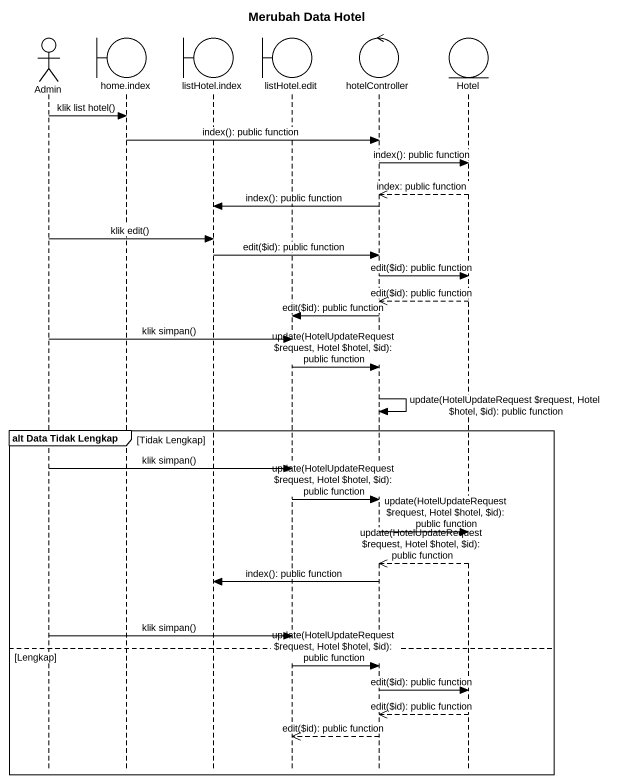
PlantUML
@startuml
title Merubah Data Hotel
hide footbox
actor Admin
boundary "home.index" as home_index
boundary "listHotel.index" as listHotel_index
boundary "listHotel.edit" as listHotel_edit
control hotelController
entity Hotel

Admin -> home_index : klik list hotel()
home_index -> hotelController : index(): public function
hotelController -> Hotel : index(): public function
Hotel -->> hotelController : index: public function
hotelController -> listHotel_index : index(): public function
Admin -> listHotel_index : klik edit()
listHotel_index -> hotelController : edit(~$id): public function
hotelController -> Hotel : edit(~$id): public function
Hotel -->> hotelController : edit(~$id): public function
hotelController -> listHotel_edit : edit(~$id): public function
Admin -> listHotel_edit : klik simpan()
listHotel_edit -> hotelController : update(HotelUpdateRequest ~$request, Hotel ~$hotel, ~$id): public function
hotelController -> hotelController : update(HotelUpdateRequest ~$request, Hotel ~$hotel, ~$id): public function
group alt Data Tidak Lengkap [Tidak Lengkap]
  Admin -> listHotel_edit : klik simpan()
  listHotel_edit -> hotelController : update(HotelUpdateRequest ~$request, Hotel ~$hotel, ~$id): public function
  hotelController -> Hotel : update(HotelUpdateRequest ~$request, Hotel ~$hotel, ~$id): public function
  Hotel -->> hotelController : update(HotelUpdateRequest ~$request, Hotel ~$hotel, ~$id): public function
  hotelController -> listHotel_index : index(): public function
  Admin -> listHotel_edit : klik simpan()
else Lengkap
  listHotel_edit -> hotelController : update(HotelUpdateRequest ~$request, Hotel ~$hotel, ~$id): public function
  hotelController -> Hotel : edit(~$id): public function
  Hotel -->> hotelController : edit(~$id): public function
  hotelController -->> listHotel_edit : edit(~$id): public function
end
@enduml
